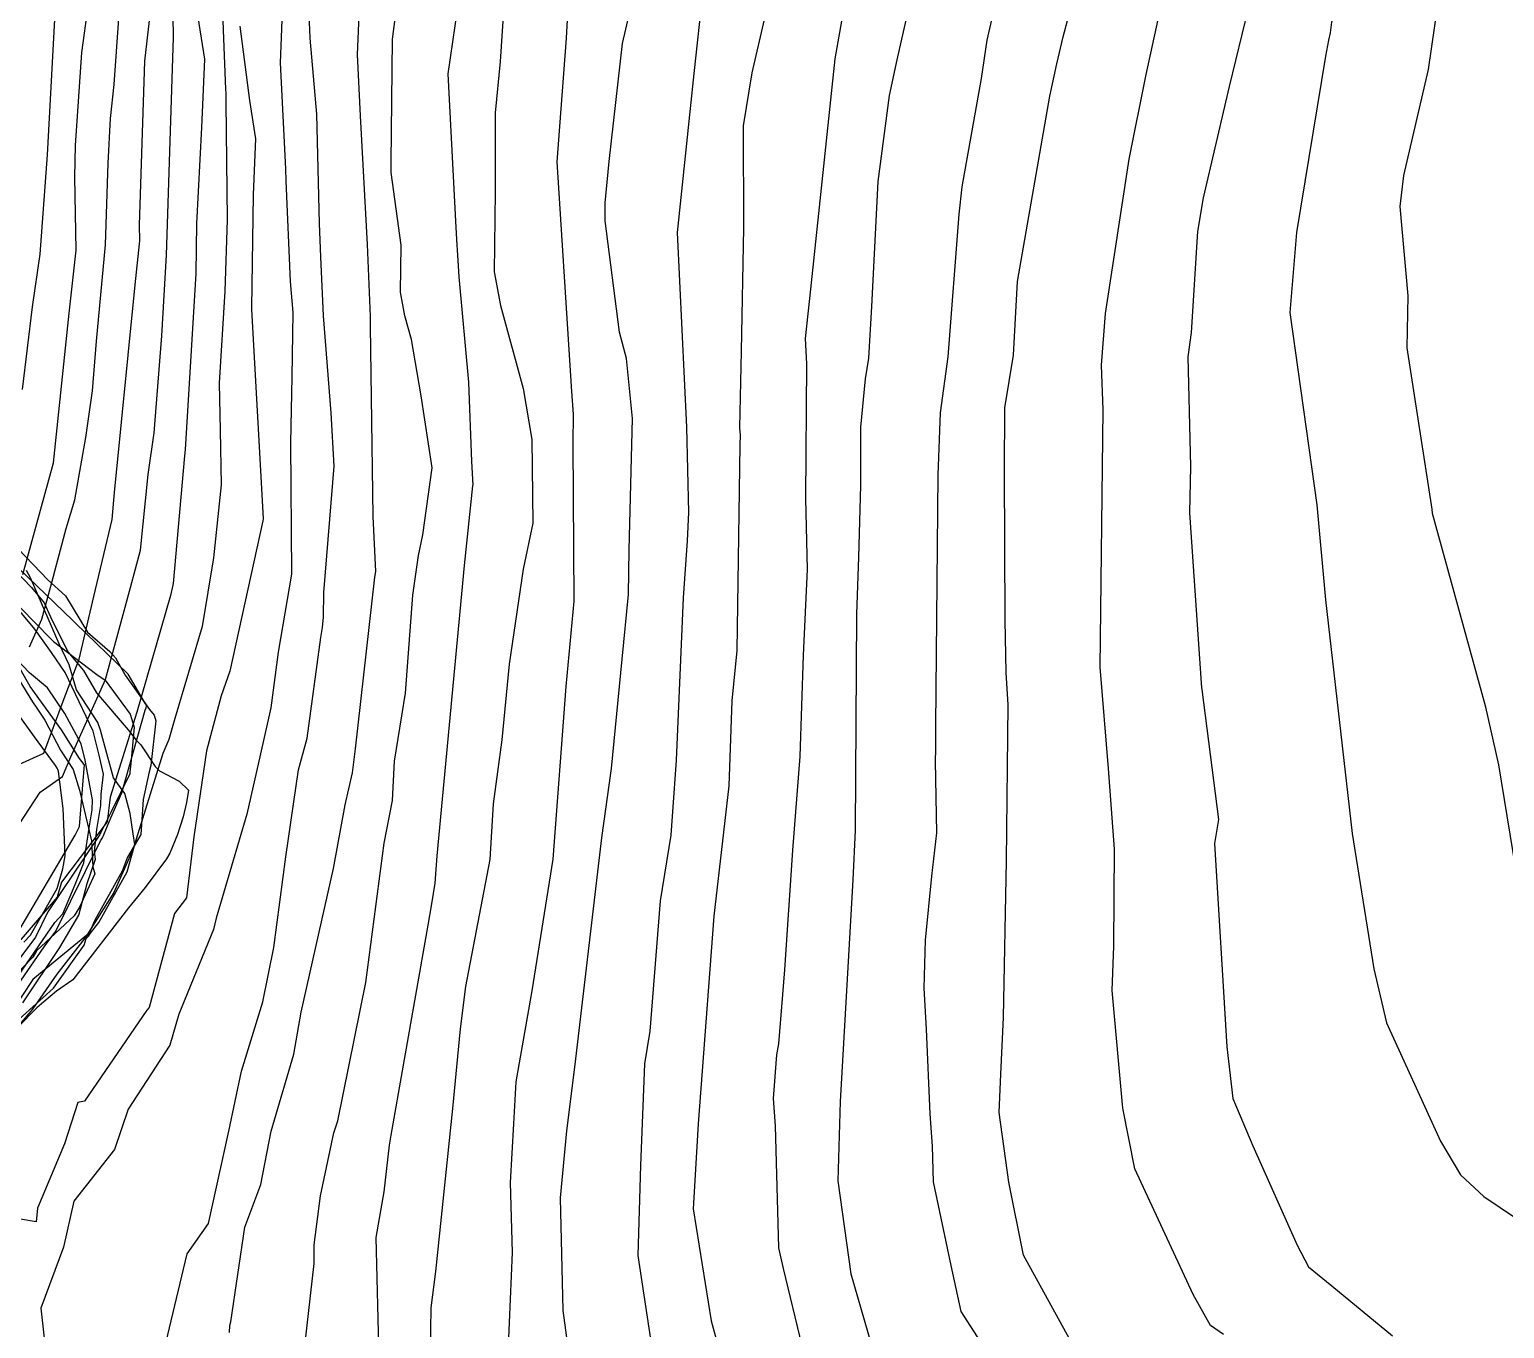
# Model space of a CAD drawing. Extents: x 0 to 298, y 0 to 220.
# Drawn here: x 113.1 to 175.9, y 73.9 to 129.3 of the extents above; entities that cross this region are included whole.
import ezdxf

# ---------------------------------------------------------------- set-up
doc = ezdxf.new("R2010")
doc.units = 0
doc.layers.add('LINES', color=1, linetype='CONTINUOUS')

msp = doc.modelspace()

# ---------------------------------------------------------------- linework, layer by layer
at = {"layer": 'LINES', "color": 1}
for points in [[(173.521, 163.226, 0), (173.625, 162.101, 0), (174.513, 158.304, 0), (174.426, 155.969, 0), (173.947, 151.053, 0), (173.192, 148.662, 0), (172.656, 145.504, 0), (172.472, 144.339, 0), (169.214, 132.036, 0), (168.574, 129.572, 0), (168.513, 129.121, 0), (168.445, 128.802, 0), (168.319, 128.127, 0), (167.082, 120.614, 0), (166.804, 117.201, 0), (167.942, 109.009, 0), (168.319, 104.963, 0), (169.448, 95, 0), (170.379, 89.245, 0), (170.923, 86.943, 0), (173.222, 81.903, 0), (174.066, 80.456, 0), (175.066, 79.538, 0), (177.845, 77.658, 0)], [(171.656, 123.037, 0), (172.705, 127.559, 0), (173.231, 131.186, 0), (174.133, 134.996, 0), (175.519, 140.213, 0), (177.414, 145.505, 0)], [(145.844, 135.962, 0), (143.864, 127.409, 0), (143.499, 125.156, 0), (143.51, 120.809, 0), (143.416, 115.556, 0), (143.344, 112.291, 0), (143.375, 111.982, 0), (143.365, 111.567, 0), (143.228, 102.802, 0), (143.012, 100.664, 0), (142.886, 97.035, 0), (142.253, 91.489, 0), (141.589, 82.63, 0), (141.371, 79.01, 0), (142.131, 74.244, 0), (142.529, 72.781, 0)], [(158.505, 71.489, 0), (155.448, 77.033, 0), (154.818, 80.153, 0), (154.415, 83.114, 0), (154.486, 84.748, 0), (154.592, 87.164, 0), (154.724, 93.837, 0), (154.799, 100.491, 0), (154.705, 101.858, 0), (154.671, 104.094, 0), (154.644, 110.441, 0), (154.652, 113.139, 0), (155.017, 115.381, 0), (155.194, 118.523, 0), (156.575, 126.419, 0), (156.874, 127.798, 0), (157.131, 128.941, 0), (158.687, 134.798, 0)], [(113.085, 102.955, 0), (113.613, 104.136, 0), (113.997, 105.536, 0), (114.652, 107.993, 0), (115.019, 109.217, 0), (115.483, 111.874, 0), (115.766, 113.868, 0), (115.935, 115.977, 0), (116.33, 120.091, 0), (116.438, 123.567, 0), (116.534, 125.47, 0), (116.699, 126.923, 0), (117.187, 133.962, 0)], [(121.2, 133.586, 0), (121.342, 129.227, 0), (121.441, 126.719, 0), (121.455, 126.553, 0), (121.451, 126.16, 0), (121.503, 121.155, 0), (121.407, 118.108, 0), (121.174, 114.194, 0), (121.205, 112.193, 0), (121.253, 109.862, 0), (120.929, 106.744, 0), (120.444, 103.825, 0), (119.276, 99.908, 0), (119.028, 99.003, 0), (118.767, 98.419, 0), (117.491, 94.314, 0), (116.672, 92.485, 0), (115.526, 90.677, 0), (113.22, 88.789, 0), (112.286, 87.364, 0)], [(119.902, 132.023, 0), (120.541, 127.998, 0), (120.411, 125.078, 0), (120.207, 120.991, 0), (120.175, 118.871, 0), (119.714, 111.369, 0), (119.687, 111.096, 0), (119.214, 105.656, 0), (119.093, 105.143, 0), (117.654, 100.169, 0), (116.522, 96.55, 0), (116.395, 95.507, 0), (114.442, 92.929, 0), (114.271, 92.292, 0), (111.439, 89.017, 0)], [(150.899, 131.746, 0), (150.048, 127.963, 0), (149.721, 126.451, 0), (149.241, 122.787, 0), (148.963, 117.455, 0), (148.839, 115.251, 0), (148.696, 114.373, 0), (148.507, 112.319, 0), (148.495, 109.838, 0), (148.414, 106.778, 0), (148.333, 104.346, 0), (148.278, 95.139, 0), (148.17, 93.036, 0), (147.635, 83.587, 0), (147.534, 80.206, 0), (148.086, 76.242, 0), (149.544, 71.249, 0)], [(153.902, 72.915, 0), (152.788, 74.645, 0), (152.359, 76.594, 0), (151.618, 80.167, 0), (151.574, 81.683, 0), (151.473, 83.063, 0), (151.313, 86.665, 0), (151.221, 88.413, 0), (151.275, 90.463, 0), (151.535, 93.191, 0), (151.748, 95.033, 0), (151.691, 98.089, 0), (151.718, 98.586, 0), (151.715, 99.591, 0), (151.813, 110.29, 0), (151.911, 112.925, 0), (152.242, 115.318, 0), (152.707, 121.398, 0), (152.83, 122.554, 0), (153.651, 127.173, 0), (153.906, 128.812, 0), (154.543, 131.622, 0)], [(118.75, 72.69, 0), (119.809, 77.091, 0), (120.709, 78.393, 0), (121.582, 82.329, 0), (122.124, 84.883, 0), (123.026, 87.836, 0), (123.499, 90.152, 0), (124.007, 94.016, 0), (124.555, 97.716, 0), (124.919, 99.071, 0), (125.508, 103.356, 0), (125.577, 103.788, 0), (125.61, 104.22, 0), (125.633, 105.277, 0), (126.071, 110.65, 0), (125.942, 112.934, 0), (125.613, 117.064, 0), (125.5, 119.576, 0), (125.444, 120.993, 0), (125.326, 125.65, 0), (125.047, 128.896, 0), (124.946, 131.287, 0)], [(121.609, 73.741, 0), (121.621, 74.042, 0), (121.665, 74.193, 0), (122.265, 78.233, 0), (122.947, 80.051, 0), (123.386, 82.328, 0), (124.346, 85.603, 0), (124.666, 87.392, 0), (126.045, 93.518, 0), (126.538, 96.219, 0), (126.845, 97.585, 0), (126.977, 98.611, 0), (127.801, 105.92, 0), (127.847, 106.172, 0), (127.738, 108.517, 0), (127.617, 116.62, 0), (127.623, 116.872, 0), (127.623, 116.908, 0), (127.611, 117.038, 0), (127.489, 120.099, 0), (127.198, 125.584, 0), (127.064, 128.195, 0), (127.191, 131.201, 0)], [(131.409, 130.791, 0), (130.911, 127.377, 0), (131.257, 120.829, 0), (131.297, 120.075, 0), (131.305, 119.867, 0), (131.383, 118.722, 0), (131.79, 114.237, 0), (131.928, 110.858, 0), (131.975, 109.846, 0), (131.971, 109.82, 0), (131.604, 106.429, 0), (130.444, 94.049, 0), (130.358, 92.888, 0), (130.216, 92.001, 0), (130.057, 91.095, 0), (128.478, 82.156, 0), (128.418, 81.724, 0), (128.182, 79.734, 0), (127.839, 77.795, 0), (127.979, 72.593, 0)], [(136.207, 71.854, 0), (135.826, 74.677, 0), (135.71, 79.482, 0), (135.99, 82.343, 0), (136.342, 85.162, 0), (137.481, 94.813, 0), (137.894, 97.77, 0), (138.34, 102.432, 0), (138.617, 105.188, 0), (138.647, 107.089, 0), (138.779, 112.688, 0), (138.523, 115.249, 0), (138.227, 116.368, 0), (137.616, 121.102, 0), (137.617, 121.882, 0), (137.791, 123.643, 0), (138.359, 128.663, 0), (138.888, 130.935, 0)], [(139.818, 71.768, 0), (139.022, 77.022, 0), (139.139, 80.857, 0), (139.306, 85.195, 0), (139.53, 86.583, 0), (139.98, 92.141, 0), (140.427, 94.94, 0), (140.665, 98.13, 0), (140.957, 105.047, 0), (141.123, 107.481, 0), (141.179, 108.68, 0), (141.096, 112.319, 0), (140.699, 120.618, 0), (141.417, 127.382, 0), (141.794, 130.923, 0)], [(111.457, 97.425, 0), (113.693, 98.424, 0), (114.521, 100.64, 0), (115.197, 102.434, 0), (115.825, 105.101, 0), (116.601, 108.388, 0), (116.701, 109.532, 0), (117.587, 118.387, 0), (117.769, 120.135, 0), (117.784, 120.274, 0), (117.775, 120.924, 0), (118.003, 127.908, 0), (118.302, 130.52, 0)], [(112.784, 113.923, 0), (113.217, 117.448, 0), (113.543, 119.687, 0), (113.848, 123.916, 0), (114.189, 130.216, 0)], [(112.797, 106.038, 0), (114.11, 110.802, 0), (114.774, 117.171, 0), (115.068, 119.854, 0), (115.022, 122.965, 0), (115.04, 124.317, 0), (115.322, 128.28, 0), (115.587, 130.236, 0)], [(123.872, 130.381, 0), (123.762, 127.84, 0), (123.989, 123.324, 0), (124.016, 122.81, 0), (124.19, 118.522, 0), (124.312, 117.204, 0), (124.272, 114.456, 0), (124.214, 111.652, 0), (124.244, 106.059, 0), (123.679, 102.735, 0), (123.372, 100.354, 0), (122.933, 98.401, 0), (122.352, 95.834, 0), (121.037, 91.394, 0), (120.926, 90.917, 0), (119.446, 87.301, 0), (119.072, 85.99, 0), (117.288, 83.266, 0), (116.709, 81.54, 0), (114.981, 79.335, 0), (114.527, 77.374, 0), (113.561, 74.783, 0), (113.937, 71.438, 0)], [(133.308, 130.482, 0), (133.146, 127.902, 0), (132.929, 125.708, 0), (132.926, 122.351, 0), (132.885, 118.938, 0), (133.153, 117.495, 0), (134.117, 113.962, 0), (134.497, 111.792, 0), (134.529, 108.22, 0), (134.121, 106.268, 0), (133.53, 102.218, 0), (133.222, 98.994, 0), (132.84, 96.263, 0), (132.708, 93.9, 0), (131.669, 88.488, 0), (131.444, 86.688, 0), (131.111, 83.294, 0), (130.383, 76.35, 0), (130.183, 74.793, 0), (130.137, 71.043, 0)], [(163.976, 73.663, 0), (163.413, 74.038, 0), (162.678, 75.358, 0), (160.19, 80.717, 0), (159.685, 83.302, 0), (159.22, 88.319, 0), (159.291, 90.199, 0), (159.319, 94.34, 0), (159.077, 97.777, 0), (158.72, 102.094, 0), (158.836, 113.061, 0), (158.768, 114.96, 0), (158.948, 117.165, 0), (159.946, 123.736, 0), (160.68, 127.343, 0), (161.388, 130.609, 0)], [(165.024, 130.162, 0), (164.209, 126.829, 0), (163.104, 122.084, 0), (162.856, 120.652, 0), (162.596, 116.356, 0), (162.448, 115.314, 0), (162.56, 110.64, 0), (162.521, 108.674, 0), (163.039, 101.209, 0), (163.051, 101.137, 0), (163.752, 95.608, 0), (163.583, 94.576, 0), (164.116, 85.916, 0), (164.363, 83.71, 0), (165.22, 81.695, 0), (167.117, 77.469, 0), (167.598, 76.542, 0), (168.581, 75.733, 0), (171.175, 73.595, 0)], [(112.423, 95.051, 0), (113.539, 96.761, 0), (114.495, 97.432, 0), (114.842, 98.265, 0), (116.321, 101.569, 0), (117.395, 105.488, 0), (117.819, 107.081, 0), (118.139, 110.299, 0), (118.391, 112.075, 0), (118.721, 116.21, 0), (118.926, 119.648, 0), (119.219, 128.921, 0), (119.21, 129.848, 0)], [(124.754, 72.555, 0), (125.212, 76.678, 0), (125.221, 77.478, 0), (125.489, 79.562, 0), (126.058, 82.244, 0), (126.219, 82.769, 0), (127.42, 88.652, 0), (128.202, 94.596, 0), (128.549, 96.404, 0), (128.644, 98.088, 0), (129.104, 100.983, 0), (129.423, 105.164, 0), (129.669, 106.847, 0), (129.854, 107.731, 0), (130.244, 110.591, 0), (129.781, 113.649, 0), (129.36, 116.051, 0), (129.084, 117.063, 0), (128.896, 118.071, 0), (128.921, 120.076, 0), (128.502, 123.166, 0), (128.505, 123.592, 0), (128.558, 128.852, 0), (128.671, 129.709, 0)], [(136.014, 129.929, 0), (135.962, 128.895, 0), (135.565, 123.626, 0), (136.188, 113.842, 0), (136.258, 112.865, 0), (136.236, 111.621, 0), (136.281, 104.909, 0), (135.939, 101.265, 0), (135.393, 93.914, 0), (134.496, 88.306, 0), (133.815, 84.424, 0), (133.71, 82.634, 0), (133.573, 80.129, 0), (133.661, 77.146, 0), (133.488, 73.181, 0)], [(146.698, 70.355, 0), (145.217, 76.467, 0), (145.049, 77.229, 0), (145.024, 77.347, 0), (144.874, 82.546, 0), (144.789, 83.708, 0), (144.942, 85.58, 0), (145.017, 86.047, 0), (145.272, 89.192, 0), (145.618, 94.293, 0), (145.935, 98.282, 0), (146.069, 102.6, 0), (146.239, 106.253, 0), (146.17, 109.282, 0), (146.213, 115.021, 0), (146.156, 116.089, 0), (146.382, 118.201, 0), (147.422, 128.012, 0), (147.749, 129.853, 0)], [(122.045, 129.409, 0), (122.462, 126.235, 0), (122.72, 124.607, 0), (122.614, 122.229, 0), (122.548, 117.392, 0), (122.548, 117.362, 0), (122.546, 117.327, 0), (122.933, 110.47, 0), (123.049, 108.414, 0), (123.048, 108.405, 0), (123.032, 108.329, 0), (121.626, 101.928, 0), (121.259, 100.869, 0), (120.63, 98.524, 0), (120.088, 94.866, 0), (119.769, 92.263, 0), (119.263, 91.594, 0)], [(176.791, 91.333, 0), (175.711, 97.937, 0), (175.158, 100.389, 0), (172.884, 108.636, 0), (172.87, 108.822, 0), (171.792, 115.691, 0), (171.844, 117.914, 0), (171.5, 121.713, 0), (171.656, 123.037, 0)], [(109.768, 84.488, 0), (113.706, 90.177, 0), (114.206, 90.843, 0), (116.106, 94.699, 0), (116.19, 94.823, 0), (116.55, 95.667, 0), (117.014, 96.739, 0), (118.02, 100.259, 0), (118.057, 100.354, 0), (118.077, 100.439, 0), (118.029, 100.527, 0), (117.289, 101.795, 0), (115.035, 103.976, 0), (115.004, 104.008, 0), (114.989, 104.022, 0), (114.926, 104.087, 0), (111.442, 107.428, 0)], [(112.8, 87.786, 0), (114.383, 90.152, 0), (115.182, 91.519, 0), (115.546, 92.87, 0), (115.891, 93.917, 0), (115.85, 94.237, 0), (115.96, 95.179, 0), (116.125, 96.204, 0), (116.137, 96.686, 0), (116.237, 97.535, 0), (116.06, 98.348, 0), (115.796, 99.371, 0), (114.604, 101.861, 0), (114.02, 102.715, 0), (113.318, 103.714, 0), (110.541, 107.025, 0)], [(112.596, 107.135, 0), (113.869, 105.819, 0), (114.614, 105.127, 0), (115.56, 103.587, 0), (116.504, 102.755, 0), (116.75, 102.494, 0), (117.158, 101.756, 0), (118.204, 100.292, 0), (118.4, 100.047, 0), (118.465, 99.798, 0), (118.253, 97.897, 0), (118.187, 97.629, 0), (117.926, 96.459, 0), (117.833, 94.957, 0), (117.26, 93.998, 0), (117.039, 93.404, 0), (115.87, 91.314, 0), (115.636, 90.795, 0), (114.25, 89.013, 0), (113.217, 87.52, 0), (112.66, 86.871, 0)], [(110.777, 106.597, 0), (113.233, 104.074, 0), (114.113, 103.182, 0), (115.96, 101.778, 0), (116.306, 101.531, 0), (117.379, 100.095, 0), (117.543, 99.539, 0), (117.401, 97.992, 0), (117.364, 97.621, 0), (117.354, 97.541, 0), (116.564, 95.928, 0), (116.119, 95.047, 0), (116.094, 95.001, 0), (116.081, 94.969, 0), (113.873, 91.672, 0), (113.336, 90.581, 0)], [(112.068, 106.636, 0), (113.177, 105.487, 0), (113.716, 104.838, 0), (113.98, 104.24, 0), (114.716, 102.749, 0), (115.382, 101.95, 0), (115.938, 100.996, 0), (117.296, 99.416, 0), (117.626, 98.976, 0), (117.828, 98.78, 0), (118.441, 97.864, 0), (118.627, 97.678, 0), (119.469, 97.23, 0), (119.855, 96.851, 0), (119.776, 96.328, 0), (119.627, 95.721, 0), (119.399, 94.957, 0), (119.065, 94.164, 0), (118.922, 93.921, 0), (118.02, 92.699, 0), (117.31, 91.842, 0), (114.937, 88.763, 0), (114.237, 88.294, 0), (113.69, 87.829, 0), (113.402, 87.581, 0), (111.803, 85.972, 0)], [(112.347, 86.819, 0), (114.11, 88.412, 0), (115.411, 90.252, 0), (115.501, 90.525, 0), (115.604, 90.625, 0), (115.688, 90.755, 0), (116.036, 91.214, 0), (117.253, 93.373, 0), (117.569, 94.537, 0), (117.496, 94.989, 0), (117.381, 95.855, 0), (117.146, 96.716, 0), (116.658, 97.381, 0), (116.249, 98.875, 0), (116.117, 99.414, 0), (116, 99.734, 0), (115.084, 101.122, 0), (114.779, 102.193, 0), (114.346, 103.079, 0), (113.128, 105.895, 0), (112.955, 106.216, 0)], [(111.401, 87.196, 0), (114.159, 91.215, 0), (114.51, 91.587, 0), (115.037, 92.837, 0), (115.397, 93.75, 0), (115.661, 95.414, 0), (115.757, 96.015, 0), (115.768, 96.44, 0), (115.457, 98.128, 0), (115.29, 98.828, 0), (114.597, 100.118, 0), (113.855, 101.215, 0), (113.087, 101.845, 0), (111.971, 103.012, 0)], [(112.486, 90.622, 0), (115.025, 94.93, 0), (115.219, 95.306, 0), (115.401, 97.607, 0), (115.423, 97.925, 0), (115.419, 97.944, 0), (115.22, 98.201, 0), (114.448, 99.415, 0), (113.107, 101.263, 0), (112.704, 101.994, 0)], [(112.467, 101.826, 0), (113.214, 100.616, 0), (113.401, 100.342, 0), (113.733, 99.838, 0), (114.407, 98.555, 0), (114.946, 97.73, 0), (115.222, 96.854, 0), (115.734, 94.697, 0), (115.781, 93.591, 0), (115.873, 93.289, 0), (115.215, 91.871, 0), (114.985, 91.499, 0), (113.39, 90.001, 0), (113.223, 89.742, 0), (111.919, 88.393, 0)], [(112.841, 90.37, 0), (113.13, 90.676, 0), (114.261, 92.657, 0), (114.511, 93.493, 0), (114.608, 94.052, 0), (114.524, 96.067, 0), (114.323, 97.648, 0), (114.299, 97.728, 0), (114.271, 97.794, 0), (114.191, 97.903, 0), (113.292, 99.125, 0), (112.015, 100.893, 0)], [(119.263, 91.594, 0), (118.19, 87.596, 0), (118.092, 87.482, 0), (115.422, 83.601, 0), (115.139, 83.541, 0), (114.581, 81.78, 0), (113.43, 79.041, 0), (113.366, 78.465, 0), (112.7, 78.577, 0)], [(113.336, 90.581, 0), (110.006, 86.145, 0)]]:
    msp.add_polyline3d(points, dxfattribs=at)

doc.saveas('drawing.dxf')
